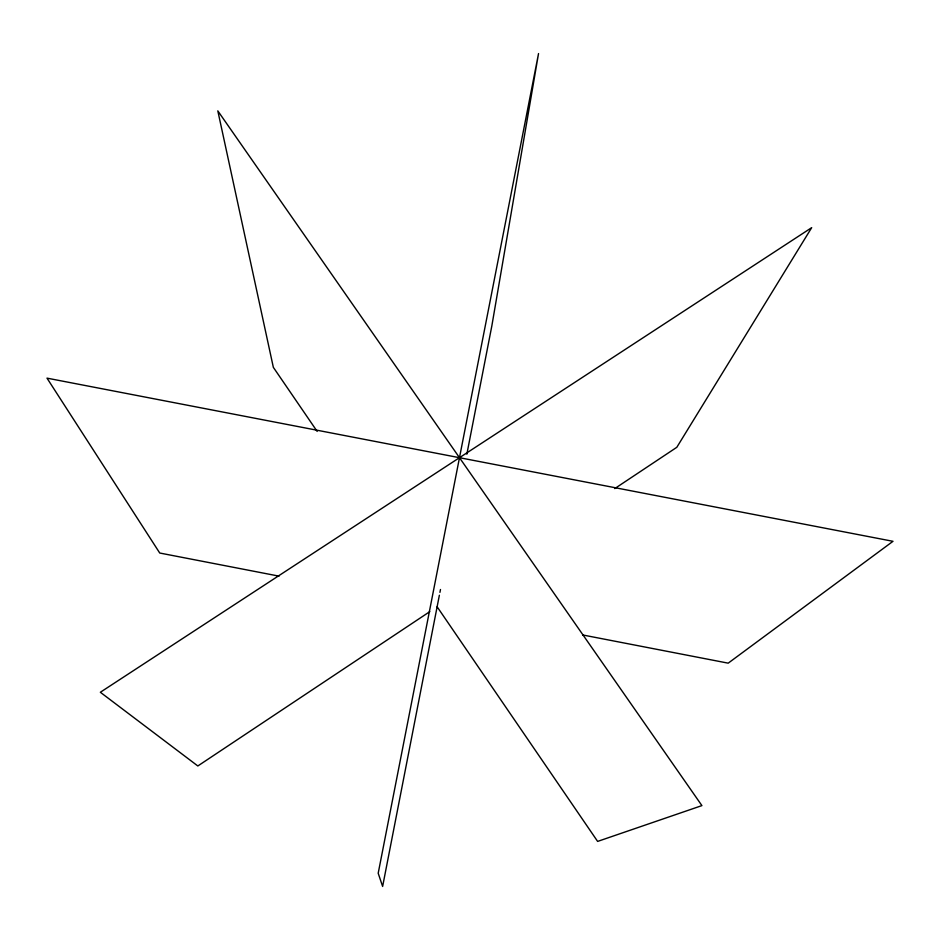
<?xml version="1.0" encoding="UTF-8"?>
<svg xmlns="http://www.w3.org/2000/svg" width="940" height="940" viewBox="0 0 940 940"><rect width="100%" height="100%" fill="white"/><g stroke="black" fill="none" stroke-linecap="round" stroke-linejoin="round"><path stroke-width="1.41" d="M439.368 595.255L382.627 886.443L378.197 873.248L538.538 53.556L491.808 326.086L466.851 454.185M439.932 592.376L440.484 589.498M429.803 611.635L197.835 765.971L100.345 692.263L811.69 227.645L676.812 447.299L614.76 488.577M279.027 576.138L159.741 553.026L47 378.139L893 541.311L728.195 663.158L582.659 634.958M317.18 431.425L273.34 367.34L217.81 110.861L701.91 805.604L597.629 841.406L437.123 606.77"/></g></svg>
